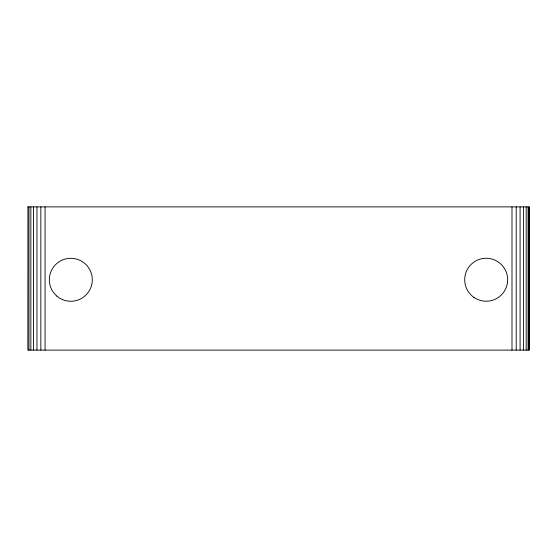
<?xml version="1.0" encoding="UTF-8"?>
<svg xmlns="http://www.w3.org/2000/svg" width="557" height="557" viewBox="0 0 557 557"><rect width="100%" height="100%" fill="white"/><g stroke="black" fill="none" stroke-linecap="round" stroke-linejoin="round"><path stroke-width="0.84" d="M27.85 206.884L529.15 206.884L529.15 350.116L27.85 350.116L27.927 206.884M529.087 206.884L529.087 350.116M528.078 206.884L528.078 350.116M526.177 206.884L526.177 350.116M523.469 206.884L523.469 350.116M520.092 206.884L520.092 350.116M516.207 206.884L516.207 350.116M511.994 206.884L511.994 350.116M45.061 206.884L45.061 350.116M40.849 206.884L40.849 350.116M36.957 206.884L36.957 350.116M33.566 206.884L33.566 350.116M30.851 206.884L30.851 350.116M28.943 206.884L28.943 350.116M473.916 297.382A21.486 21.486 0 0 0 507.587 281.543A21.486 21.486 0 0 0 477.029 260.3A21.486 21.486 0 0 0 473.916 297.382M56.842 296.101A21.486 21.486 0 0 0 91.94 283.729A21.486 21.486 0 0 0 63.672 259.52A21.486 21.486 0 0 0 56.842 296.101"/></g></svg>
